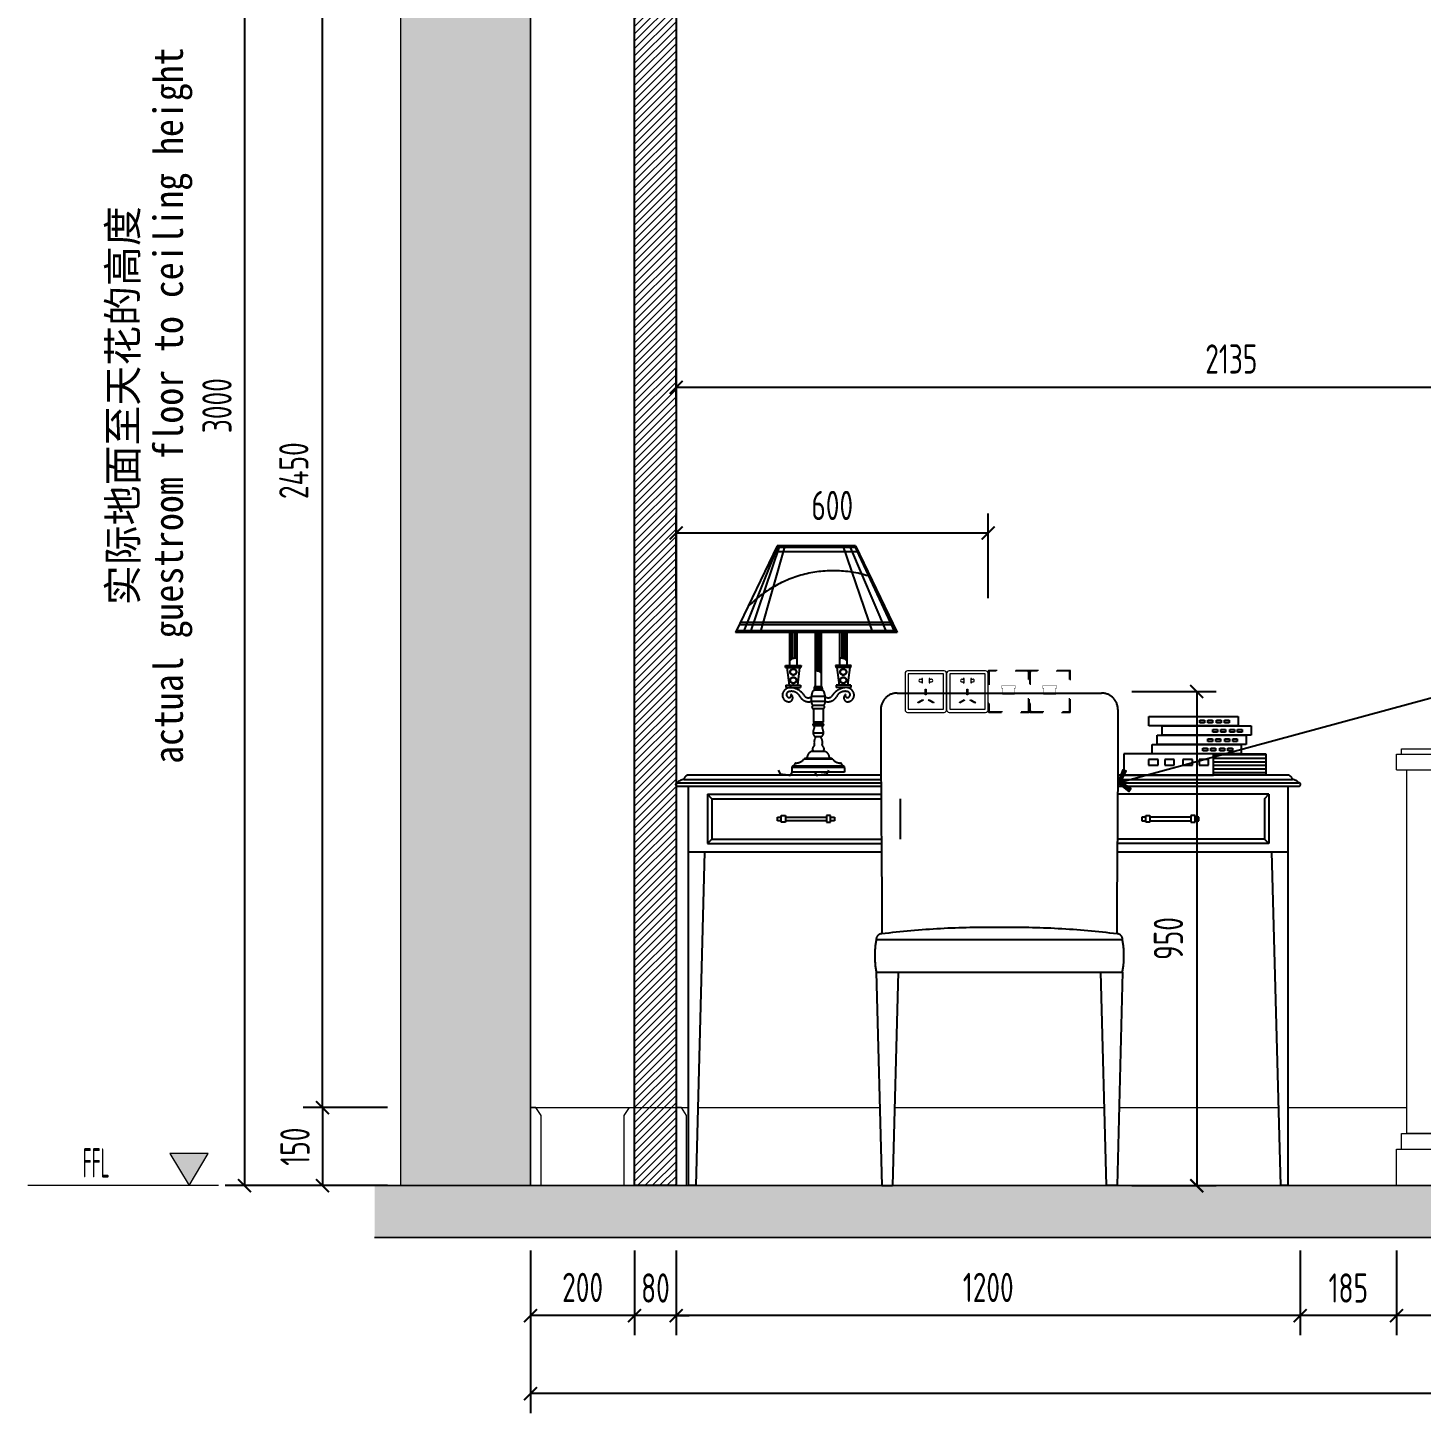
# Model space of a CAD drawing. Header units: millimetres. Extents: x 3162 to 221128, y -144913 to 11496.
# Drawn here: x 206968 to 209647, y -18140 to -15476 of the extents above; entities that cross this region are included whole.
import ezdxf
from ezdxf.enums import TextEntityAlignment as Align
from ezdxf.xclip import XClip

# ---------------------------------------------------------------- set-up
doc = ezdxf.new("R2010")
doc.units = ezdxf.units.MM
doc.header["$LTSCALE"] = 10
doc.header["$XCLIPFRAME"] = 2
doc.linetypes.add('ACAD_ISO03W100', pattern=[30, 12, -18])
doc.linetypes.add('HIDDEN2', pattern=[0.1875, 0.125, -0.0625])
doc.layers.get('Defpoints').update_dxf_attribs({"color": 250})
for name, color, linetype, lineweight in [('Contour【轮廓线】', 94, 'Continuous', 0), ('Elevation【立面图库】', 150, 'Continuous', 0), ('FC-Hatch【平面填充】', 250, 'Continuous', 0), ('FC-Refe【标注引线】', 2, 'Continuous', 0), ('FF-Fixed【固定家具】', 30, 'Continuous', 0), ('FF-Socket【电气】', 124, 'Continuous', 0), ('FF-Text【平面文字】', 2, 'Continuous', 0), ('FF-【活动成品家具】', 51, 'Continuous', 0), ('Finish【完成面】', 2, 'Continuous', 0), ('RC-dimensions', 44, 'Continuous', 0), ('RC-Modelling【天花造型】', 30, 'Continuous', 0), ('Wall【立面墙】', 252, 'Continuous', 0)]:
    doc.layers.add(name, color=color, linetype=linetype, lineweight=lineweight)
doc.layers.add('FIXTURE', color=2, linetype='Continuous')
doc.layers.add('WALL_NEW【新建墙体】', color=4, linetype='Continuous')
doc.styles.add('宋体', font='', dxfattribs={"width": 0.8})
doc.styles.add('尺寸标注', font='ARCHS.SHX', dxfattribs={"width": 0.8})
doc.styles.add('标高', font='ARCHS.SHX', dxfattribs={"width": 0.5})
doc.styles.get('宋体').set_extended_font_data('SimSun')
doc.dimstyles.new('海龙1：25', dxfattribs={"dimscale": 25, "dimtxt": 2.25, "dimasz": 1, "dimexe": 1.5, "dimexo": 1, "dimgap": 1, "dimtad": 1, "dimdec": 0, "dimrnd": 5, "dimdsep": 46, "dimtxsty": '尺寸标注', "dimblk": 'ARCHTICK', "dimblk1": 'ARCHTICK', "dimblk2": 'ARCHTICK', "dimcen": 1, "dimclrd": 44, "dimclre": 44, "dimclrt": 2, "dimadec": 0, "dimazin": 0, "dimtfac": 1, "dimtdec": 0, "dimtix": 1, "dimtmove": 2, "dimatfit": 3, "dimldrblk": 'hl_arrow2', "dimfxl": 5, "dimfxlon": 1, "dimarcsym": 0})

# ---------------------------------------------------------------- blocks, each defined once
blk = doc.blocks.new('海龙工具_踢脚线')
blk.add_lwpolyline([(20, 0), (20, 90), (10, 100), (0, 100)])
blk = doc.blocks.new('_ArchTick')
at = {"color": 2, "linetype": 'ByBlock', "const_width": 0.15}
blk.add_lwpolyline([(-0.5, -0.5), (0.5, 0.5)], dxfattribs=at)
blk = doc.blocks.new('*D229')
at = {"layer": 'Defpoints', "color": 0, "transparency": 16777216}
for p in [(207684.6, -17552.3), (207534.6, -17702.3), (207684.6, -17702.3)]:
    blk.add_point(p, dxfattribs=at)
at = {"layer": 'RC-dimensions', "color": 44, "lineweight": -2, "transparency": 16777216}
for p, q in [((207659.6, -17552.3), (207497.1, -17552.3)), ((207534.6, -17552.3), (207534.6, -17702.3)), ((207659.6, -17702.3), (207497.1, -17702.3))]:
    blk.add_line(p, q, dxfattribs=at)
at = {"layer": 'RC-dimensions', "color": 44, "lineweight": -2, "transparency": 16777216, "xscale": 25, "yscale": 25, "zscale": 25}
for p, rotation in [((207534.6, -17552.3), 90), ((207534.6, -17702.3), 270)]:
    blk.add_blockref('_ArchTick', p, dxfattribs=dict(at, rotation=rotation))
at = {"layer": 'RC-dimensions', "color": 2, "transparency": 16777216, "insert": (207481.5, -17627.3), "char_height": 56.25, "attachment_point": 5, "rotation": 90, "style": '尺寸标注'}
blk.add_mtext('150', dxfattribs=at)
blk = doc.blocks.new('hl_arrow2')
at = {"color": 2}
blk.add_line((-0.22, 0), (-1, 0), dxfattribs=at)
blk.add_lwpolyline([(-0.22, 0), (-0.86, -0.69), (-0.65, -0.86), (0, 0), (-0.65, 0.86), (-0.86, 0.69)], close=True, dxfattribs=at)
for points in [[(-0.86, 0.69), (-0.65, 0.86), (-0.22, 0), (0, 0)], [(-0.86, -0.69), (-0.65, -0.86), (-0.22, 0), (0, 0)]]:
    blk.add_solid(points, dxfattribs=at)
blk = doc.blocks.new('*D230')
at = {"layer": 'Defpoints', "color": 0, "transparency": 16777216}
for p in [(207684.6, -14702.3), (207384.6, -17702.3), (207684.6, -17702.3)]:
    blk.add_point(p, dxfattribs=at)
at = {"layer": 'RC-dimensions', "color": 44, "lineweight": -2, "transparency": 16777216}
for p, q in [((207509.6, -14702.3), (207347.1, -14702.3)), ((207384.6, -14702.3), (207384.6, -17702.3)), ((207509.6, -17702.3), (207347.1, -17702.3))]:
    blk.add_line(p, q, dxfattribs=at)
at = {"layer": 'RC-dimensions', "color": 44, "lineweight": -2, "transparency": 16777216, "xscale": 25, "yscale": 25, "zscale": 25}
for p, rotation in [((207384.6, -14702.3), 90), ((207384.6, -17702.3), 270)]:
    blk.add_blockref('_ArchTick', p, dxfattribs=dict(at, rotation=rotation))
at = {"layer": 'RC-dimensions', "color": 2, "transparency": 16777216, "insert": (207331.5, -16202.3), "char_height": 56.25, "attachment_point": 5, "rotation": 90, "style": '尺寸标注'}
blk.add_mtext('3000', dxfattribs=at)
blk = doc.blocks.new('海龍_立面标识')
at = {"style": '宋体', "width": 0.9, "flags": 8}
blk.add_attdef('FLOOR_HEIGHT', text='', height=2.25, rotation=90, dxfattribs=at).set_placement((0, 0), align=Align.CENTER)
at = {"style": '宋体', "flags": 8}
blk.add_attdef('HEIGHT', text='', height=2.25, rotation=90, dxfattribs=at).set_placement((-3.5, 0), align=Align.CENTER)
blk = doc.blocks.new('hl_Elevation-A2')
blk.add_hatch(color=150).paths.add_polyline_path([(3.74, 2.47), (2.27, 0), (0.8, 2.47)])
at = {"color": 150}
blk.add_line((0, 0), (14.67, 0), dxfattribs=at)
blk.add_lwpolyline([(3.74, 2.47), (2.27, 0), (0.8, 2.47)], close=True, dxfattribs=at)
at = {"color": 2, "style": '标高', "width": 0.8, "flags": 8}
blk.add_attdef('HEIGHT', text='', height=2.25, dxfattribs=at).set_placement((9.42, 1.75), align=Align.MIDDLE_CENTER)
blk = doc.blocks.new('*D235')
at = {"layer": 'Defpoints', "color": 0, "transparency": 16777216}
for p in [(207934.6, -17802.3), (212484.6, -17802.3), (207934.6, -18102.3)]:
    blk.add_point(p, dxfattribs=at)
at = {"layer": 'RC-dimensions', "color": 44, "lineweight": -2, "transparency": 16777216}
for p, q in [((207934.6, -17977.3), (207934.6, -18139.8)), ((212484.6, -17977.3), (212484.6, -18139.8)), ((212484.6, -18102.3), (207934.6, -18102.3))]:
    blk.add_line(p, q, dxfattribs=at)
at = {"layer": 'RC-dimensions', "color": 44, "lineweight": -2, "transparency": 16777216, "xscale": 25, "yscale": 25, "zscale": 25, "rotation": 180}
blk.add_blockref('_ArchTick', (207934.6, -18102.3), dxfattribs=at)
at = {"layer": 'RC-dimensions', "color": 44, "lineweight": -2, "transparency": 16777216, "xscale": 25, "yscale": 25, "zscale": 25}
blk.add_blockref('_ArchTick', (212484.6, -18102.3), dxfattribs=at)
at = {"layer": 'RC-dimensions', "color": 2, "transparency": 16777216, "insert": (210209.6, -18046.8), "char_height": 56.25, "attachment_point": 5, "style": '尺寸标注'}
blk.add_mtext('4550', dxfattribs=at)
blk = doc.blocks.new('海龙_05091009')
at = {"layer": 'FC-Hatch【平面填充】'}
h = blk.add_hatch(dxfattribs=at)
h.set_pattern_fill('AR-SAND', color=256, scale=2.5)
h.set_pattern_definition([(37.5, (-3375, -1675), (-4, 122.3533), [0, -96.52, 0, -107.95, 0, -103.1875]), (7.5, (-3375, -1675), (112.381, 179.2063), [0, -52.07, 0, -86.995, 0, -33.3375]), (327.5, (-3453.1, -1675), (197.748, 0.3593), [0, -31.75, 0, -114.3, 0, -149.225]), (317.5, (-3453.1, -1675), (190.889, 55.7323), [0, -15.875, 0, -74.93, 0, -85.725])])
h.paths.add_polyline_path([(1175, -260), (1175, 75), (1175, 1075), (1175, 1195), (1074, 1195), (1074, 1207), (755, 1207), (289.7, 1207), (278, 1207), (278, 1195), (175, 1195), (175, 1675), (-210, 1675), (-210, 1225), (-585, 1225), (-585, 1125), (-1335, 1125), (-1335, 1225), (-1710, 1225), (-1710, 1675), (-1895, 1675), (-1895, 1075), (-3095, 1075), (-3175, 1075), (-3175, 1675), (-3375, 1675), (-3375, 800), (-3375, -800), (-3375, -1675), (-3175, -1675), (-3175, -1075), (-3095, -1075), (-3095, -1675), (-2510, -1675), (-2510, -1255, -0.266667), (-1910, -1255), (-1910, -1675), (-1860, -1675), (-1860, 325), (-807.9, 325, -0.082962), (-741.3, 535.6), (-746.5, 538.8), (-740.3, 537.5, -0.067604), (-636.9, 685.4), (-641, 689.8), (-635.5, 686.9, -0.067604), (-496, 801.4), (-498.8, 806.8), (-494.2, 802.5, -0.067604), (-329, 875.1), (-330.2, 881.1), (-327, 875.7, -0.136638), (32.7, 877.3), (34.7, 883), (34.7, 876.7, -0.067604), (200.5, 805.6), (204, 810.5), (202.3, 804.5, -0.067604), (342.8, 691.2), (347.5, 695), (344.2, 689.7, -0.067604), (448.9, 542.7), (454.5, 545.1), (449.9, 540.8, -0.067604), (511.1, 371.1), (517.1, 371.9), (511.5, 369, -0.067604), (524.6, 189.1), (530.7, 188.2), (524.5, 186.9, -0.067604), (488.6, 10.1), (494.1, 7.7), (487.9, 8.1, -0.067604), (405.6, -152.5), (410.3, -156.3), (404.3, -154.2, -0.067604), (281.8, -286.6), (285.2, -291.6), (280.1, -288, -0.067604), (126.4, -382.4), (128.4, -388.1), (124.4, -383.2, -0.067604), (-49.1, -432.7), (-48.7, -438.7), (-51.2, -433, -0.00331), (-60, -434.1), (-60, -1675), (-10, -1675), (-10, -1255, -0.266667), (590, -1255), (590, -1675), (1175, -1675), (1175, -1460)])
h.paths.add_polyline_path([(-2268.8, 530.7, -0.042541), (-2719.6, 530, -0.392693), (-2742.8, 555.5, -0.054013), (-2733.3, 637.2, -0.104388), (-2775.6, 953.7, -0.080415), (-2773.9, 961.7), (-2766.1, 988.3), (-2766.2, 1052.5), (-2223.8, 1053.3), (-2223.7, 989.2), (-2215.8, 962.6, -0.080415), (-2214.1, 954.6, -0.104388), (-2255.4, 638, -0.054013), (-2245.6, 556.3, -0.392693)], flags=16)
blk = doc.blocks.new('立面11165974')
at = {"layer": 'FIXTURE', "linetype": 'HIDDEN2', "ltscale": 600}
h = blk.add_hatch(dxfattribs=at)
h.set_pattern_fill('ANSI31', color=8, scale=43.2, angle=315, style=0)
h.set_pattern_definition([(180, (73999.111, -28892.829), (-2e-15, 6.6), [])])
h.paths.add_polyline_path([(411.6, 750), (411.6, 788.7), (507.6, 788.7), (507.6, 750)])
at = {"layer": 'FIXTURE', "color": 8, "linetype": 'HIDDEN2', "ltscale": 600}
for p, q in [((-385.4, 1169), (-461.3, 1010.4)), ((-384.4, 1169), (-447.3, 1010.4)), ((-381.4, 1169), (-434.9, 1010.4)), ((-371.5, 1169), (-416.6, 1010.4)), ((-237, 1158.2), (-390.6, 1158.2)), ((-242.1, 1169), (-385.4, 1169)), ((-240.6, 1165.8), (-385.2, 1165.8)), ((-265.3, 1169), (-211, 1010.4)), ((-253, 1169), (-185.4, 1010.4)), ((-244.2, 1169), (-170.2, 1010.4)), ((-242.1, 1169), (-166.3, 1010.4)), ((-173.1, 1024.7), (-454.4, 1024.7)), ((-175.2, 1029.1), (-452.3, 1029.1)), ((-166.3, 1010.4), (-461.3, 1010.4)), ((-167.8, 1013.6), (-459.7, 1013.6)), ((-362.7, 1010.4), (-362.7, 950.5)), ((-361.9, 1010.4), (-361.9, 959.6)), ((-360.6, 1010.4), (-360.6, 960.8)), ((-357.1, 1010.4), (-357.1, 962.8)), ((-353.3, 1010.4), (-353.3, 963.5)), ((-349.3, 1010.4), (-349.3, 950.5)), ((-315.7, 1010.4), (-315.7, 912.8)), ((-313.4, 1010.4), (-313.4, 940.3)), ((-309.6, 1010.4), (-309.6, 939.7)), ((-307.4, 1010.4), (-307.4, 938.7)), ((-306.1, 1010.4), (-306.1, 937.3)), ((-305.6, 1010.4), (-305.6, 936.6)), ((-304.9, 1010.4), (-304.9, 912.8)), ((-271.3, 1010.4), (-271.3, 950.5)), ((-267.2, 1010.4), (-267.2, 963.5)), ((-263.5, 1010.4), (-263.5, 962.8)), ((-259.9, 1010.4), (-259.9, 960.8)), ((-258.6, 1010.4), (-258.6, 959.6)), ((-257.9, 1010.4), (-257.9, 950.5)), ((-369.9, 946.7), (-370.1, 950.5)), ((-370.1, 950.5), (-341.8, 950.5)), ((-369.9, 946.7), (-342.1, 946.7)), ((-367.7, 946.7), (-363.7, 914.2)), ((-344.3, 946.7), (-348.3, 914.2)), ((-341.8, 950.5), (-342.1, 946.7)), ((-250.4, 950.5), (-278.7, 950.5)), ((-278.7, 950.5), (-278.4, 946.7)), ((-250.7, 946.7), (-278.4, 946.7)), ((-276.3, 946.7), (-272.2, 914.2)), ((-252.9, 946.7), (-256.9, 914.2)), ((-250.7, 946.7), (-250.4, 950.5)), ((-369.6, 914.2), (-369.6, 910.4)), ((-369.6, 914.2), (-342.8, 914.2)), ((-369.6, 910.4), (-342.8, 910.4)), ((-342.8, 914.2), (-342.8, 910.4)), ((-297.7, 893.8), (-322.8, 893.8)), ((-317.6, 906.4), (-303, 906.4)), ((-303.2, 909.3), (-317.3, 909.3)), ((-303.6, 911.4), (-317, 911.4)), ((-303.6, 905), (-317, 905)), ((-251, 914.2), (-277.8, 914.2)), ((-277.8, 914.2), (-277.8, 910.4)), ((-251, 910.4), (-277.8, 910.4)), ((-251, 914.2), (-251, 910.4)), ((-166.1, 900), (207.2, 900)), ((-297.5, 884.7), (-323.1, 884.7)), ((-301.5, 877.5), (-319, 877.5)), ((-319, 871.4), (-319, 847)), ((-301.5, 871.4), (-319, 871.4)), ((-301.5, 871.4), (-301.5, 847)), ((-301.5, 847), (-319, 847)), ((-301.5, 843.7), (-319, 843.7)), ((-301.5, 840.3), (-319, 840.3)), ((293.9, 839.9), (293.9, 857)), ((293.9, 857), (456.7, 857)), ((456.7, 857), (456.7, 839.9)), ((-301.5, 826.9), (-319, 826.9)), ((-305, 820.1), (-315.6, 820.1)), ((456.7, 839.9), (293.9, 839.9)), ((308.7, 805.8), (308.7, 822.8)), ((308.7, 822.8), (471.4, 822.8)), ((317.8, 822.8), (317.8, 839.9)), ((317.8, 839.9), (480.5, 839.9)), ((480.5, 822.8), (317.8, 822.8)), ((471.4, 822.8), (471.4, 805.8)), ((480.5, 839.9), (480.5, 822.8)), ((-301.5, 793.3), (-319, 793.3)), ((-301.5, 793.3), (-319, 793.3)), ((299.6, 788.7), (299.6, 805.8)), ((299.6, 805.8), (462.3, 805.8)), ((471.4, 805.8), (308.7, 805.8)), ((462.3, 805.8), (462.3, 788.7)), ((-358.3, 764.4), (-262.8, 764.4)), ((-263.9, 766.3), (-356.6, 766.3)), ((-283.9, 778.9), (-336.7, 778.9)), ((-288.8, 780.7), (-331.9, 780.7)), ((247.8, 788.7), (247.8, 750)), ((411.6, 788.7), (247.8, 788.7)), ((462.3, 788.7), (299.6, 788.7)), ((411.6, 788.7), (507.6, 788.7)), ((411.6, 750), (411.6, 788.7)), ((411.6, 750), (411.6, 788.7)), ((507.6, 788.7), (507.6, 750)), ((-555.9, 742), (-195.7, 742)), ((-195.7, 750), (-547.9, 750)), ((-383.5, 758.9), (-379.9, 752.1)), ((-358.4, 755.5), (-361.3, 750)), ((-262.2, 755.5), (-358.4, 755.5)), ((-316.7, 755.5), (-313.9, 750)), ((-291.6, 758.9), (-295.2, 752)), ((547.9, 750), (236.8, 750)), ((236.8, 742), (555.9, 742)), ((247.8, 750), (411.6, 750)), ((507.6, 750), (411.6, 750)), ((-567.9, 736), (-195.7, 736)), ((-567.9, 730), (-195.6, 730)), ((-512.9, 715), (-195.5, 715)), ((-504.9, 707), (-512.9, 715)), ((-512.9, 715), (-512.9, 625)), ((236.7, 730), (567.9, 730)), ((512.9, 715), (236.7, 715)), ((236.8, 736), (567.9, 736)), ((504.9, 707), (512.9, 715)), ((512.9, 715), (512.9, 625)), ((-504.9, 707), (-195.5, 707)), ((-504.9, 707), (-504.9, 633)), ((-160.9, 707), (-160.9, 633)), ((504.9, 707), (504.9, 633)), ((-504.9, 633), (-512.9, 625)), ((-512.9, 625), (-194.9, 625)), ((-504.9, 633), (-195, 633)), ((504.9, 633), (236.1, 633)), ((512.9, 625), (236.1, 625)), ((504.9, 633), (512.9, 625)), ((-547.9, 610), (-194.8, 610)), ((-517.9, 610), (-534.2, 0)), ((235.9, 610), (547.9, 610)), ((517.9, 610), (534.2, 0)), ((-204.4, 450), (245.6, 450)), ((-204.4, 390), (245.6, 390)), ((-204.4, 390), (-194.4, 0)), ((-164.4, 390), (-174.4, 0)), ((205.6, 390), (215.6, 0)), ((245.6, 390), (235.6, 0)), ((-534.2, 0), (-547.9, 0)), ((-194.4, 0), (-174.4, 0)), ((235.6, 0), (215.6, 0)), ((547.9, 0), (534.2, 0))]:
    blk.add_line(p, q, dxfattribs=at)
for points in [[(-323.1, 884.7, -0.340587), (-343.5, 893.3, 0.384394), (-365.2, 902.1, 0.620613), (-365.5, 892.2, 0.76288), (-360.1, 897.6, -0.648297), (-362.6, 884.1, -0.619916), (-374, 902.4, -0.312683), (-358.5, 909.8, -0.218759), (-334.6, 893.9, 0.419793), (-322.8, 893.8, 3.372215)], [(-317, 905, 0.278975), (-321.3, 901.6, 0.097725), (-322.8, 882.1, 0.262233), (-319, 877.5)], [(-315.7, 913, -0.414419), (-317, 911.4, 0.414675), (-317.3, 909.3, 0.367029), (-317.6, 906.4, 0.894042), (-317, 905, 0.071876)], [(-304.9, 913, 0.414419), (-303.6, 911.4, -0.414675), (-303.2, 909.3, -0.367029), (-303, 906.4, -0.894042), (-303.6, 905, -0.071876)], [(-303.6, 905, -0.278975), (-299.3, 901.6, -0.097725), (-297.7, 882.1, -0.262233), (-301.5, 877.5)], [(-297.5, 884.7, 0.340587), (-277, 893.3, -0.384394), (-255.4, 902.1, -0.620613), (-255, 892.2, -0.76288), (-260.4, 897.6, 0.648297), (-257.9, 884.1, 0.619916), (-246.6, 902.4, 0.312683), (-262, 909.8, 0.218759), (-285.9, 893.9, -0.419793), (-297.7, 893.8, -3.372215)], [(-319, 877.5, 0.910362), (-319, 871.4)], [(-301.5, 877.5, -0.910362), (-301.5, 871.4)], [(-319, 847, -0.705081), (-319, 843.7, 0.732868), (-319, 840.3, -0.498421), (-317.5, 836.2, 0.158011), (-319.6, 826.1)], [(-301.5, 847, 0.705081), (-301.5, 843.7, -0.732868), (-301.5, 840.3, 0.498421), (-303, 836.2, -0.158011), (-300.9, 826.1)], [(-315.6, 820.1, -0.447563), (-316.2, 816.7, 0.234906), (-317.3, 805.9, -0.341212), (-318.3, 802.6, 0.474969), (-319, 793.3, 0.401145)], [(-319.6, 826.1, 0.27681), (-315.6, 820.1)], [(-305, 820.1, 0.447563), (-304.4, 816.7, -0.234906), (-303.2, 805.9, 0.341212), (-302.2, 802.6, -0.474969), (-301.5, 793.3, -0.401145)], [(-300.9, 826.1, -0.27681), (-305, 820.1)], [(-319, 793.3, 0.254708), (-327.6, 789.9, 0.149285), (-330.5, 783.1, -0.367808), (-333, 780.7, 0.20011), (-336.7, 778.9, -0.198536), (-350.7, 772.1, 0.352001), (-353.5, 769.6, -0.314681), (-356.6, 766.3, 0.451111), (-358.4, 763.3), (-358.4, 755.5)], [(-301.5, 793.3, -0.254708), (-293, 789.9, -0.149285), (-290, 783.1, 0.367808), (-287.5, 780.7, -0.20011), (-283.9, 778.9, 0.198536), (-269.9, 772.1, -0.352001), (-267.1, 769.6, 0.314681), (-263.9, 766.3, -0.451111), (-262.2, 763.3), (-262.2, 755.5)]]:
    blk.add_lwpolyline(points, format="xyb", dxfattribs=at)
for points in [[(395.3, 850.6), (395.3, 845.5), (386.8, 845.5), (386.8, 850.6)], [(409.8, 850.6), (409.8, 845.5), (401.3, 845.5), (401.3, 850.6)], [(426, 850.6), (426, 845.5), (417.5, 845.5), (417.5, 850.6)], [(440.6, 850.6), (440.6, 845.5), (432, 845.5), (432, 850.6)], [(410.1, 816.5), (410.1, 811.3), (401.6, 811.3), (401.6, 816.5)], [(419.2, 833.5), (419.2, 828.4), (410.7, 828.4), (410.7, 833.5)], [(424.6, 816.5), (424.6, 811.3), (416.1, 811.3), (416.1, 816.5)], [(433.7, 833.5), (433.7, 828.4), (425.2, 828.4), (425.2, 833.5)], [(440.8, 816.5), (440.8, 811.3), (432.3, 811.3), (432.3, 816.5)], [(449.9, 833.5), (449.9, 828.4), (441.4, 828.4), (441.4, 833.5)], [(455.3, 816.5), (455.3, 811.3), (446.8, 811.3), (446.8, 816.5)], [(464.4, 833.5), (464.4, 828.4), (455.9, 828.4), (455.9, 833.5)], [(401, 799.4), (401, 794.3), (392.4, 794.3), (392.4, 799.4)], [(415.5, 799.4), (415.5, 794.3), (407, 794.3), (407, 799.4)], [(431.7, 799.4), (431.7, 794.3), (423.2, 794.3), (423.2, 799.4)], [(446.2, 799.4), (446.2, 794.3), (437.7, 794.3), (437.7, 799.4)], [(293.1, 778.6), (293.1, 768.1), (310.6, 768.1), (310.6, 778.6)], [(322.7, 778.6), (322.7, 768.1), (340.2, 768.1), (340.2, 778.6)], [(355.9, 778.6), (355.9, 768.1), (373.3, 768.1), (373.3, 778.6)], [(385.5, 778.6), (385.5, 768.1), (402.9, 768.1), (402.9, 778.6)], [(-378, 676.2), (-370.4, 676.2), (-370.4, 663.8), (-378, 663.8)], [(-287.9, 676.2), (-295.5, 676.2), (-295.5, 663.8), (-287.9, 663.8)], [(287.9, 676.2), (295.5, 676.2), (295.5, 663.8), (287.9, 663.8)], [(378, 676.2), (370.4, 676.2), (370.4, 663.8), (378, 663.8)]]:
    blk.add_lwpolyline(points, close=True, dxfattribs=at)
for points in [[(-547.9, 730), (-547.9, 0)], [(547.9, 0), (547.9, 730)], [(-378, 666.7), (-385, 666.7), (-385, 673.3), (-378, 673.3)], [(-370.4, 673.3), (-295.5, 673.3)], [(-295.5, 666.7), (-370.4, 666.7)], [(-287.9, 673.3), (-280.9, 673.3), (-280.9, 666.7), (-287.9, 666.7)], [(287.9, 673.3), (280.9, 673.3), (280.9, 666.7), (287.9, 666.7)], [(370.4, 673.3), (295.5, 673.3)], [(295.5, 666.7), (370.4, 666.7)], [(378, 666.7), (385, 666.7), (385, 673.3), (378, 673.3)]]:
    blk.add_lwpolyline(points, dxfattribs=at)
for centre, radius in [((-355.9, 938.5), 5.88), ((-355.9, 938.5), 5.16), ((-264.6, 938.5), 5.88), ((-264.6, 938.5), 5.16), ((-355.9, 923.3), 5.88), ((-355.9, 923.3), 5.16), ((-264.6, 923.3), 5.88), ((-264.6, 923.3), 5.16)]:
    blk.add_circle(centre, radius, dxfattribs=at)
for centre, radius, start, end in [((-282.6, 905.3), 218.1, 72.0195, 135.7427), ((-353.1, 951.5), 12, 71.3744, 143.3848), ((-267.5, 951.5), 12, 36.6152, 108.6256), ((-313.5, 928.3), 12, 44.1677, 100.389), ((-166.1, 870), 30, 90, 180.0812), ((207.2, 870), 30, 359.9188, 90), ((-554, 723.2), 18.9, 95.8103, 137.3198), ((-546.3, 740.4), 9.77, 99.6111, 170.3889), ((-337.5, 1051.2), 302.1, 261.9373, 265.496), ((-337.5, 1051.2), 302.1, 274.4954, 278.053), ((546.3, 740.4), 9.77, 9.6111, 80.3889), ((554, 723.2), 18.9, 42.6802, 84.1897), ((-567.9, 733), 3, 90, 270), ((567.9, 733), 3, 270, 90), ((-194.4, 450), 10, 90, 180), ((-4.4, -1066.9), 1538.6, 89.0714, 97.0957), ((45.5, -1066.9), 1538.6, 82.9043, 90.9286), ((235.6, 450), 10, 0, 90), ((-39.5, 420), 167.6, 169.6902, 190.3098), ((80.6, 420), 167.6, 349.6902, 10.3098)]:
    blk.add_arc(centre, radius, start, end, dxfattribs=at)
for points in [[(-196.1, 870), (-195.7, 610.7), (-193.2, 512.6), (-194.4, 461.4), (-194.4, 460)], [(237.2, 870), (236.8, 610.7), (234.3, 512.6), (235.5, 461.4), (235.6, 460)]]:
    blk.add_open_spline(points, degree=3, knots=[190.757336, 190.757336, 190.757336, 190.757336, 485.422582, 489.783267, 489.783267, 489.783267, 489.783267], dxfattribs=at)
blk = doc.blocks.new('*D398')
at = {"layer": 'Defpoints', "color": 0, "transparency": 16777216}
for p in [(207934.6, -17802.3), (208134.6, -17802.3), (207934.6, -17952.3)]:
    blk.add_point(p, dxfattribs=at)
at = {"layer": 'RC-dimensions', "color": 44, "lineweight": -2, "transparency": 16777216}
for p, q in [((207934.6, -17827.3), (207934.6, -17989.8)), ((208134.6, -17827.3), (208134.6, -17989.8)), ((208134.6, -17952.3), (207934.6, -17952.3))]:
    blk.add_line(p, q, dxfattribs=at)
at = {"layer": 'RC-dimensions', "color": 44, "lineweight": -2, "transparency": 16777216, "xscale": 25, "yscale": 25, "zscale": 25, "rotation": 180}
blk.add_blockref('_ArchTick', (207934.6, -17952.3), dxfattribs=at)
at = {"layer": 'RC-dimensions', "color": 44, "lineweight": -2, "transparency": 16777216, "xscale": 25, "yscale": 25, "zscale": 25}
blk.add_blockref('_ArchTick', (208134.6, -17952.3), dxfattribs=at)
at = {"layer": 'RC-dimensions', "color": 2, "transparency": 16777216, "insert": (208034.6, -17898), "char_height": 56.25, "attachment_point": 5, "style": '尺寸标注'}
blk.add_mtext('200', dxfattribs=at)
blk = doc.blocks.new('*D399')
at = {"layer": 'Defpoints', "color": 0, "transparency": 16777216}
for p in [(208134.6, -17802.3), (208214.6, -17802.3), (208134.6, -17952.3)]:
    blk.add_point(p, dxfattribs=at)
at = {"layer": 'RC-dimensions', "color": 44, "lineweight": -2, "transparency": 16777216}
for p, q in [((208134.6, -17827.3), (208134.6, -17989.8)), ((208214.6, -17827.3), (208214.6, -17989.8)), ((208134.6, -17952.3), (208109.6, -17952.3)), ((208214.6, -17952.3), (208134.6, -17952.3)), ((208214.6, -17952.3), (208239.6, -17952.3))]:
    blk.add_line(p, q, dxfattribs=at)
at = {"layer": 'RC-dimensions', "color": 44, "lineweight": -2, "transparency": 16777216, "xscale": 25, "yscale": 25, "zscale": 25}
blk.add_blockref('_ArchTick', (208134.6, -17952.3), dxfattribs=at)
at = {"layer": 'RC-dimensions', "color": 44, "lineweight": -2, "transparency": 16777216, "xscale": 25, "yscale": 25, "zscale": 25, "rotation": 180}
blk.add_blockref('_ArchTick', (208214.6, -17952.3), dxfattribs=at)
at = {"layer": 'RC-dimensions', "color": 2, "transparency": 16777216, "insert": (208174.6, -17899.1), "char_height": 56.25, "attachment_point": 5, "style": '尺寸标注'}
blk.add_mtext('80', dxfattribs=at)
blk = doc.blocks.new('*D400')
at = {"layer": 'Defpoints', "color": 0, "transparency": 16777216}
for p in [(208214.6, -17802.3), (209414.6, -17802.3), (208214.6, -17952.3)]:
    blk.add_point(p, dxfattribs=at)
at = {"layer": 'RC-dimensions', "color": 44, "lineweight": -2, "transparency": 16777216}
for p, q in [((208214.6, -17827.3), (208214.6, -17989.8)), ((209414.6, -17827.3), (209414.6, -17989.8)), ((209414.6, -17952.3), (208214.6, -17952.3))]:
    blk.add_line(p, q, dxfattribs=at)
at = {"layer": 'RC-dimensions', "color": 44, "lineweight": -2, "transparency": 16777216, "xscale": 25, "yscale": 25, "zscale": 25, "rotation": 180}
blk.add_blockref('_ArchTick', (208214.6, -17952.3), dxfattribs=at)
at = {"layer": 'RC-dimensions', "color": 44, "lineweight": -2, "transparency": 16777216, "xscale": 25, "yscale": 25, "zscale": 25}
blk.add_blockref('_ArchTick', (209414.6, -17952.3), dxfattribs=at)
at = {"layer": 'RC-dimensions', "color": 2, "transparency": 16777216, "insert": (208814.6, -17898), "char_height": 56.25, "attachment_point": 5, "style": '尺寸标注'}
blk.add_mtext('1200', dxfattribs=at)
blk = doc.blocks.new('*D401')
at = {"layer": 'Defpoints', "color": 0, "transparency": 16777216}
for p in [(209414.6, -17802.3), (209599.6, -17802.3), (209414.6, -17952.3)]:
    blk.add_point(p, dxfattribs=at)
at = {"layer": 'RC-dimensions', "color": 44, "lineweight": -2, "transparency": 16777216}
for p, q in [((209414.6, -17827.3), (209414.6, -17989.8)), ((209599.6, -17827.3), (209599.6, -17989.8)), ((209599.6, -17952.3), (209414.6, -17952.3))]:
    blk.add_line(p, q, dxfattribs=at)
at = {"layer": 'RC-dimensions', "color": 44, "lineweight": -2, "transparency": 16777216, "xscale": 25, "yscale": 25, "zscale": 25, "rotation": 180}
blk.add_blockref('_ArchTick', (209414.6, -17952.3), dxfattribs=at)
at = {"layer": 'RC-dimensions', "color": 44, "lineweight": -2, "transparency": 16777216, "xscale": 25, "yscale": 25, "zscale": 25}
blk.add_blockref('_ArchTick', (209599.6, -17952.3), dxfattribs=at)
at = {"layer": 'RC-dimensions', "color": 2, "transparency": 16777216, "insert": (209507.1, -17899.1), "char_height": 56.25, "attachment_point": 5, "style": '尺寸标注'}
blk.add_mtext('185', dxfattribs=at)
blk = doc.blocks.new('*D402')
at = {"layer": 'Defpoints', "color": 0, "transparency": 16777216}
for p in [(209599.6, -17802.3), (211099.6, -17802.3), (209599.6, -17952.3)]:
    blk.add_point(p, dxfattribs=at)
at = {"layer": 'RC-dimensions', "color": 44, "lineweight": -2, "transparency": 16777216}
for p, q in [((209599.6, -17827.3), (209599.6, -17989.8)), ((211099.6, -17827.3), (211099.6, -17989.8)), ((211099.6, -17952.3), (209599.6, -17952.3))]:
    blk.add_line(p, q, dxfattribs=at)
at = {"layer": 'RC-dimensions', "color": 44, "lineweight": -2, "transparency": 16777216, "xscale": 25, "yscale": 25, "zscale": 25, "rotation": 180}
blk.add_blockref('_ArchTick', (209599.6, -17952.3), dxfattribs=at)
at = {"layer": 'RC-dimensions', "color": 44, "lineweight": -2, "transparency": 16777216, "xscale": 25, "yscale": 25, "zscale": 25}
blk.add_blockref('_ArchTick', (211099.6, -17952.3), dxfattribs=at)
at = {"layer": 'RC-dimensions', "color": 2, "transparency": 16777216, "insert": (210349.6, -17899.1), "char_height": 56.25, "attachment_point": 5, "style": '尺寸标注'}
blk.add_mtext('1500', dxfattribs=at)
blk = doc.blocks.new('海龙_05146770')
at = {"layer": 'FF-【活动成品家具】'}
for p, q in [((-740, 420), (740, 420)), ((-750, 380), (750, 380)), ((-740, -320), (740, -320)), ((-750, -350), (750, -350)), ((-750, -420), (750, -420))]:
    blk.add_line(p, q, dxfattribs=at)
at = {"layer": 'FF-【活动成品家具】', "color": 8}
for p, q in [((-740, 410), (740, 410)), ((-80, 300), (-100, 270)), ((-80, 300), (-100, -220)), ((80, 300), (100, 270)), ((80, 300), (100, -220)), ((-650, 250), (-630, 243.3)), ((-455, 250), (-475, 243.3)), ((455, 250), (475, 243.3)), ((650, 250), (630, 243.3)), ((-295, -240), (-275, 231)), ((295, -240), (275, 231)), ((-650, -240), (-630, -220)), ((-455, -240), (-475, -220)), ((-80, -240), (-275, -220)), ((80, -240), (275, -220)), ((455, -240), (475, -220)), ((650, -240), (630, -220))]:
    blk.add_line(p, q, dxfattribs=at)
at = {"layer": 'FF-【活动成品家具】'}
for points in [[(-750, 380), (-750, 410), (-740, 410), (-740, 420)], [(750, 380), (750, 410), (740, 410), (740, 420)], [(-750, -420), (-750, -350), (-740, -350), (-740, -320), (-730, -320), (-730, 380)], [(-395, -420), (-395, -350), (-385, -350), (-385, -320), (-375, -320), (-375, 380)], [(395, -420), (395, -350), (385, -350), (385, -320), (375, -320), (375, 380)], [(750, -420), (750, -350), (740, -350), (740, -320), (730, -320), (730, 380)]]:
    blk.add_lwpolyline(points, dxfattribs=at)
for points in [[(-730, 380), (-375, 380), (-375, -320), (-730, -320)], [(-730, 380), (-375, 380), (-375, -320), (-730, -320)], [(-375, 380), (0, 380), (0, -320), (-375, -320)]]:
    blk.add_lwpolyline(points, close=True, dxfattribs=at)
for points in [[(-455, 250), (-455, -240), (-650, -240), (-650, 250, -0.51712)], [(650, 250), (650, -240), (455, -240), (455, 250, -0.51712)]]:
    blk.add_lwpolyline(points, format="xyb", close=True, dxfattribs=at)
at = {"layer": 'FF-【活动成品家具】', "color": 8}
for points in [[(-457.7, 249.1), (-457.7, -237.3), (-647.3, -237.3), (-647.3, 249.1, -0.512547)], [(-459.5, 248.6), (-459.5, -235.5), (-645.5, -235.5), (-645.5, 248.6, -0.509313)], [(-82.7, 295.9), (-82.7, -237.3), (-292.3, -237.3), (-292.3, 247.4, 0.092778)], [(82.7, 295.9), (82.7, -237.3), (292.3, -237.3), (292.3, 247.4, -0.092778)], [(647.3, 249.1), (647.3, -237.3), (457.7, -237.3), (457.7, 249.1, -0.512547)], [(645.5, 248.6), (645.5, -235.5), (459.5, -235.5), (459.5, 248.6, -0.509313)], [(-468.2, 245.7), (-468.2, -226.8), (-636.8, -226.8), (-636.8, 245.7, -0.493022)], [(-469.8, 245.1), (-469.8, -225.2), (-635.2, -225.2), (-635.2, 245.1, -0.489692)], [(-474.7, 243.4), (-474.7, -220.3), (-630.3, -220.3), (-630.3, 243.4, -0.479414)], [(-475, 243.3), (-475, -220), (-630, -220), (-630, 243.3, -0.478825)], [(-84.5, 293.1), (-84.5, -235.5), (-290.5, -235.5), (-290.5, 245.7, 0.090816)], [(-93.2, 280.1), (-93.2, -226.8), (-281.8, -226.8), (-281.8, 237.5, 0.081761)], [(-94.8, 277.6), (-94.8, -225.2), (-280.2, -225.2), (-280.2, 235.9, 0.080064)], [(-99.7, 270.4), (-99.7, -220.3), (-275.3, -220.3), (-275.3, 231.3, 0.07512)], [(-100, 270), (-100, -220), (-275, -220), (-275, 231, 0.074849)], [(84.5, 293.1), (84.5, -235.5), (290.5, -235.5), (290.5, 245.7, -0.090816)], [(93.2, 280.1), (93.2, -226.8), (281.8, -226.8), (281.8, 237.5, -0.081761)], [(94.8, 277.6), (94.8, -225.2), (280.2, -225.2), (280.2, 235.9, -0.080064)], [(99.7, 270.4), (99.7, -220.3), (275.3, -220.3), (275.3, 231.3, -0.07512)], [(100, 270), (100, -220), (275, -220), (275, 231, -0.074849)], [(636.8, 245.7), (636.8, -226.8), (468.2, -226.8), (468.2, 245.7, -0.493022)], [(635.2, 245.1), (635.2, -225.2), (469.8, -225.2), (469.8, 245.1, -0.489692)], [(630.3, 243.4), (630.3, -220.3), (474.7, -220.3), (474.7, 243.4, -0.479414)], [(630, 243.3), (630, -220), (475, -220), (475, 243.3, -0.478825)]]:
    blk.add_lwpolyline(points, format="xyb", close=True, dxfattribs=at)
at = {"layer": 'FF-【活动成品家具】'}
for points in [[(-80, 300), (-80, 300), (-80, -240), (-295, -240), (-295, 250, 0.0961), (-79.1, 300.4)], [(80, 300), (80, 300), (80, -240), (295, -240), (295, 250, -0.0961), (79.1, 300.4)]]:
    blk.add_lwpolyline(points, format="xyb", dxfattribs=at)
blk = doc.blocks.new('*D407')
at = {"layer": 'Defpoints', "color": 0, "transparency": 16777216}
for p in [(209065.5, -16751.8), (209065.5, -17702.3), (209215.5, -17702.3)]:
    blk.add_point(p, dxfattribs=at)
at = {"layer": 'RC-dimensions', "color": 44, "lineweight": -2, "transparency": 16777216}
for p, q in [((209090.5, -16751.8), (209253, -16751.8)), ((209215.5, -16751.8), (209215.5, -17702.3)), ((209090.5, -17702.3), (209253, -17702.3))]:
    blk.add_line(p, q, dxfattribs=at)
at = {"layer": 'RC-dimensions', "color": 44, "lineweight": -2, "transparency": 16777216, "xscale": 25, "yscale": 25, "zscale": 25}
for p, rotation in [((209215.5, -16751.8), 90), ((209215.5, -17702.3), 270)]:
    blk.add_blockref('_ArchTick', p, dxfattribs=dict(at, rotation=rotation))
at = {"layer": 'RC-dimensions', "color": 2, "transparency": 16777216, "insert": (209161.2, -17227), "char_height": 56.25, "attachment_point": 5, "rotation": 90, "style": '尺寸标注'}
blk.add_mtext('950', dxfattribs=at)
blk = doc.blocks.new('海龙工具_插座_300高')
at = {"linetype": 'ACAD_ISO03W100', "ltscale": 0.2}
blk.add_lwpolyline([(-39.6, 38.3), (-39.6, -39, 0.414214), (-37.8, -40.8), (37.8, -40.8, 0.414214), (39.6, -39), (39.6, 38.3, 0.414214), (37.8, 40.1), (-37.8, 40.1, 0.414214)], format="xyb", close=True, dxfattribs=at)
at = {"color": 8, "linetype": 'ACAD_ISO03W100', "ltscale": 0.2}
blk.add_lwpolyline([(-37.8, 36.5), (-37.8, -37.2, 0.414214), (-36, -39), (36, -39, 0.414214), (37.8, -37.2), (37.8, 36.5, 0.414214), (36, 38.3), (-36, 38.3, 0.414214)], format="xyb", close=True, dxfattribs=at)
at = {"linetype": 'ACAD_ISO03W100', "ltscale": 0.2, "const_width": 0.675}
blk.add_lwpolyline([(-14.2, 10.2), (13, 10.2), (13, 5.7), (10.5, 5.7), (10.5, -7.1), (-11.7, -7.1), (-11.7, 5.7), (-14.2, 5.7)], close=True, dxfattribs=at)
blk = doc.blocks.new('海龙_05148590')
at = {"layer": 'FF-Socket【电气】'}
for points in [[(40, -35), (40, 35, 0.414214), (35, 40), (-35, 40, 0.414214), (-40, 35), (-40, -35, 0.414214), (-35, -40), (35, -40, 0.414214)], [(-7.9, 16.7), (-6.3, 16.7), (-6.3, 25.5), (-7.9, 25.5), (-7.9, 23.5), (-9.5, 23.5, 1.571411), (-9.5, 18.7), (-7.9, 18.7)], [(7.9, 23.5), (7.9, 25.5), (6.3, 25.5), (6.3, 16.7), (7.9, 16.7), (7.9, 18.7), (9.5, 18.7, 1.571411), (9.5, 23.5)]]:
    blk.add_lwpolyline(points, format="xyb", close=True, dxfattribs=at)
for points in [[(34, -34), (34, 34), (-34, 34), (-34, -34)], [(-1, -6.1), (-1, 4.7), (1, 4.7), (1, -6.1)], [(-5.3, -16.8), (-14.5, -22.2), (-15.5, -20.5), (-6.2, -15.2)], [(6.2, -15.2), (15.5, -20.5), (14.5, -22.2), (5.3, -16.8)]]:
    blk.add_lwpolyline(points, close=True, dxfattribs=at)
blk = doc.blocks.new('海龙_05144233')
at = {"layer": 'FF-Socket【电气】'}
for points in [[(40, -35), (40, 35, 0.414214), (35, 40), (-35, 40, 0.414214), (-40, 35), (-40, -35, 0.414214), (-35, -40), (35, -40, 0.414214)], [(-7.9, 16.7), (-6.3, 16.7), (-6.3, 25.5), (-7.9, 25.5), (-7.9, 23.5), (-9.5, 23.5, 1.571411), (-9.5, 18.7), (-7.9, 18.7)], [(7.9, 23.5), (7.9, 25.5), (6.3, 25.5), (6.3, 16.7), (7.9, 16.7), (7.9, 18.7), (9.5, 18.7, 1.571411), (9.5, 23.5)]]:
    blk.add_lwpolyline(points, format="xyb", close=True, dxfattribs=at)
for points in [[(34, -34), (34, 34), (-34, 34), (-34, -34)], [(-1, -6.1), (-1, 4.7), (1, 4.7), (1, -6.1)], [(-5.3, -16.8), (-14.5, -22.2), (-15.5, -20.5), (-6.2, -15.2)], [(6.2, -15.2), (15.5, -20.5), (14.5, -22.2), (5.3, -16.8)]]:
    blk.add_lwpolyline(points, close=True, dxfattribs=at)
blk = doc.blocks.new('海龙_05147300')
at = {"layer": 'FF-Fixed【固定家具】'}
for name, p in [('海龙_05148590', (-119.2, -0.4)), ('海龙_05144233', (-39.2, -0.4))]:
    blk.add_blockref(name, p, dxfattribs=at)
at = {"layer": 'FF-Socket【电气】'}
for p in [(40.4, 0.4), (119.6, 0.4)]:
    blk.add_blockref('海龙工具_插座_300高', p, dxfattribs=at)
blk = doc.blocks.new('*D415')
at = {"layer": 'Defpoints', "color": 0, "transparency": 16777216}
for p in [(208214.6, -16447.3), (208214.6, -16597.3), (208814.6, -16597.3)]:
    blk.add_point(p, dxfattribs=at)
at = {"layer": 'RC-dimensions', "color": 44, "lineweight": -2, "transparency": 16777216}
for p, q in [((208214.6, -16572.3), (208214.6, -16409.8)), ((208814.6, -16572.3), (208814.6, -16409.8)), ((208814.6, -16447.3), (208214.6, -16447.3))]:
    blk.add_line(p, q, dxfattribs=at)
at = {"layer": 'RC-dimensions', "color": 44, "lineweight": -2, "transparency": 16777216, "xscale": 25, "yscale": 25, "zscale": 25, "rotation": 180}
blk.add_blockref('_ArchTick', (208214.6, -16447.3), dxfattribs=at)
at = {"layer": 'RC-dimensions', "color": 44, "lineweight": -2, "transparency": 16777216, "xscale": 25, "yscale": 25, "zscale": 25}
blk.add_blockref('_ArchTick', (208814.6, -16447.3), dxfattribs=at)
at = {"layer": 'RC-dimensions', "color": 2, "transparency": 16777216, "insert": (208514.6, -16394.2), "char_height": 56.25, "attachment_point": 5, "style": '尺寸标注'}
blk.add_mtext('600', dxfattribs=at)
blk = doc.blocks.new('*D416')
at = {"layer": 'Defpoints', "color": 0, "transparency": 16777216}
for p in [(210349.6, -16166.8), (208214.6, -16227.2), (210349.6, -16357.4)]:
    blk.add_point(p, dxfattribs=at)
at = {"layer": 'RC-dimensions', "color": 44, "lineweight": -2, "transparency": 16777216}
for p, q in [((208214.6, -16202.2), (208214.6, -16129.3)), ((210349.6, -16291.8), (210349.6, -16129.3)), ((208214.6, -16166.8), (210349.6, -16166.8))]:
    blk.add_line(p, q, dxfattribs=at)
at = {"layer": 'RC-dimensions', "color": 44, "lineweight": -2, "transparency": 16777216, "xscale": 25, "yscale": 25, "zscale": 25, "rotation": 180}
blk.add_blockref('_ArchTick', (208214.6, -16166.8), dxfattribs=at)
at = {"layer": 'RC-dimensions', "color": 44, "lineweight": -2, "transparency": 16777216, "xscale": 25, "yscale": 25, "zscale": 25}
blk.add_blockref('_ArchTick', (210349.6, -16166.8), dxfattribs=at)
at = {"layer": 'RC-dimensions', "color": 2, "transparency": 16777216, "insert": (209282.1, -16112.5), "char_height": 56.25, "attachment_point": 5, "style": '尺寸标注'}
blk.add_mtext('2135', dxfattribs=at)
blk = doc.blocks.new('*D417')
at = {"layer": 'Defpoints', "color": 0, "transparency": 16777216}
for p in [(207534.6, -15102.3), (207684.6, -15102.3), (207684.6, -17552.3)]:
    blk.add_point(p, dxfattribs=at)
at = {"layer": 'RC-dimensions', "color": 44, "lineweight": -2, "transparency": 16777216}
for p, q in [((207659.6, -15102.3), (207497.1, -15102.3)), ((207534.6, -17552.3), (207534.6, -15102.3)), ((207659.6, -17552.3), (207497.1, -17552.3))]:
    blk.add_line(p, q, dxfattribs=at)
at = {"layer": 'RC-dimensions', "color": 44, "lineweight": -2, "transparency": 16777216, "xscale": 25, "yscale": 25, "zscale": 25}
for p, rotation in [((207534.6, -15102.3), 90), ((207534.6, -17552.3), 270)]:
    blk.add_blockref('_ArchTick', p, dxfattribs=dict(at, rotation=rotation))
at = {"layer": 'RC-dimensions', "color": 2, "transparency": 16777216, "insert": (207479.2, -16327.3), "char_height": 56.25, "attachment_point": 5, "rotation": 90, "style": '尺寸标注'}
blk.add_mtext('2450', dxfattribs=at)

msp = doc.modelspace()

# ---------------------------------------------------------------- hatches: boundary and pattern name
at = {"layer": 'FC-Hatch【平面填充】'}
h = msp.add_hatch(dxfattribs=at)
h.set_pattern_fill('钢筋混凝土', color=256, scale=30, style=0, pattern_type=2)
h.set_pattern_definition([(45, (207684.632, -17702.254), (-21.2132, 21.2132), []), (50, (207684.632, -17702.254), (43.0356, -3.76513), [4.5, -49.5]), (355, (207684.63, -17702.254), (-8.32507, 45.13154), [3.6, -39.6]), (100.4514, (207688.22, -17702.567), (34.71055, 41.36636), [3.8244, -42.0685]), (46.1842, (207684.63, -17690.254), (64.03445, -9.9311), [6.75, -74.25]), (96.6356, (207689.97, -17691.08), (56.0798, 58.4471), [5.7366, -63.1028]), (351.1842, (207684.63, -17690.254), (56.0797, 58.4471), [5.4, -59.4]), (21, (207690.632, -17693.254), (35.81442, -24.15714), [4.5, -49.5]), (326, (207690.63, -17693.254), (14.59894, 43.509), [3.6, -39.6]), (71.4514, (207693.617, -17695.267), (50.41334, 19.3518), [3.8244, -42.0685]), (37.5, (207684.632, -17702.254), (0.72959, 19.97363), [0.3, -39.12, 0.3, -40.2, 0.3, -39.75]), (7.5, (207684.632, -17702.254), (15.78417, 23.6647), [0.3, -22.92, 0.3, -38.22, 0.3, -15.15]), (327.5, (207671.252, -17702.254), (32.029346, -1.35329), [0.3, -15, 0.3, -46.8, 0.3, -62.1]), (317.5, (207665.252, -17702.254), (34.99117, 6.0063), [0.3, -19.5, 0.3, -31.08, 0.3, -44.1])])
h.paths.add_polyline_path([(207934.6, -14702.3), (207934.6, -14202.3), (207684.6, -14202.3), (207684.6, -17702.3), (207934.6, -17702.3)])
h = msp.add_hatch(dxfattribs=at)
h.set_pattern_fill('ANSI31', color=256, scale=3.15, style=0)
h.set_pattern_definition([(45, (208134.632, -17552.254), (-7.07195, 7.07195), [])])
h.paths.add_polyline_path([(208214.6, -15002.3), (208134.6, -15002.3), (208134.6, -17702.3), (208214.6, -17702.3)])
h = msp.add_hatch(dxfattribs=at)
h.set_pattern_fill('钢筋混凝土', color=256, scale=50, angle=180, style=0, pattern_type=2)
h.set_pattern_definition([(225, (110819.52, 0), (35.35534, -35.35534), []), (230, (110819.52, 0), (-71.726018, 6.275218), [7.5, -82.5]), (175, (110819.52, 0), (13.87511, -75.21923), [6, -66]), (280.4514, (110813.54, 0.52), (-57.85092, -68.94393), [6.374, -70.1142]), (226.1842, (110819.52, -20), (-106.72409, 16.55189), [11.25, -123.75]), (276.6356, (110810.63, -18.62), (-93.46626, -97.41178), [9.56105, -105.1713]), (171.1842, (110819.52, -20), (-93.46618, -97.41189), [9, -99]), (201, (110809.52, -15), (-59.690703, 40.261893), [7.5, -82.5]), (146, (110809.52, -15), (-24.33156, -72.515006), [6, -66]), (251.4514, (110804.546, -11.645), (-84.022234, -32.253037), [6.374, -70.1142]), (217.5, (110819.52, 0), (-1.2159855, -33.2893854), [0.5, -65.2, 0.5, -67, 0.5, -66.25]), (187.5, (110819.52, 0), (-26.306954, -39.441171), [0.5, -38.2, 0.5, -63.7, 0.5, -25.25]), (147.5, (110841.82, -3e-15), (-53.3822436, 2.255487), [0.5, -25, 0.5, -78, 0.5, -103.5]), (137.5, (110851.82, -4e-15), (-58.318617, -10.010498), [0.5, -32.5, 0.5, -51.8, 0.5, -73.5])])
h.paths.add_polyline_path([(207634.6, -17802.3), (207634.6, -17702.3), (212654.6, -17702.3), (212654.6, -17802.3)])

# ---------------------------------------------------------------- linework, layer by layer
at = {"layer": 'Contour【轮廓线】'}
for p, q in [((207934.6, -17552.3), (208237.6, -17552.3)), ((208256.1, -17552.3), (208605.9, -17552.3)), ((208634.6, -17552.3), (209037.5, -17552.3)), ((209066.2, -17552.3), (209372.7, -17552.3)), ((209391.2, -17552.3), (209619.6, -17552.3))]:
    msp.add_line(p, q, dxfattribs=at)
at = {"layer": 'Finish【完成面】'}
for p, q in [((207934.6, -14702.3), (207934.6, -17702.3)), ((207934.6, -17702.3), (212484.6, -17702.3))]:
    msp.add_line(p, q, dxfattribs=at)
at = {"layer": 'WALL_NEW【新建墙体】'}
msp.add_lwpolyline([(208134.6, -14702.3), (208214.6, -14702.3), (208214.6, -17702.3), (208134.6, -17702.3)], close=True, dxfattribs=at)
at = {"layer": 'Wall【立面墙】'}
for points in [[(207934.6, -17702.3), (207934.6, -14202.3), (207684.6, -14202.3), (207684.6, -17702.3)], [(207634.6, -17702.3), (207634.6, -17702.3), (212654.6, -17702.3), (212654.6, -17702.3)], [(207634.6, -17802.3), (207634.6, -17802.3), (212654.6, -17802.3), (212654.6, -17802.3)]]:
    msp.add_lwpolyline(points, close=True, dxfattribs=at)

# ---------------------------------------------------------------- block references
at = {"layer": 'Contour【轮廓线】', "yscale": 1.5}
for p in [(207934.6, -17702.3), (208214.6, -17702.3)]:
    msp.add_blockref('海龙工具_踢脚线', p, dxfattribs=at)
at = {"layer": 'Contour【轮廓线】', "xscale": -1, "yscale": 1.5}
msp.add_blockref('海龙工具_踢脚线', (208134.6, -17702.3), dxfattribs=at)
at = {"layer": 'Elevation【立面图库】'}
ref = msp.add_blockref('hl_Elevation-A2', (207334.6, -17702.3), dxfattribs=dict(at, xscale=-25, yscale=25, zscale=25))
ref.add_attrib('HEIGHT', 'FFL', dxfattribs={"layer": '0', "color": 2, "height": 56.25, "style": '标高', "width": 0.5}).set_placement((207099.1, -17658.5), align=Align.MIDDLE_CENTER)
at = {"layer": 'FF-Fixed【固定家具】'}
msp.add_blockref('海龙_05147300', (208813.8, -16751.8), dxfattribs=at)
at = {"layer": 'FF-Text【平面文字】'}
ref = msp.add_blockref('海龍_立面标识', (207265.9, -16202.3), dxfattribs=dict(at, xscale=25, yscale=25, zscale=25))
ref.add_attrib('FLOOR_HEIGHT', 'actual guestroom floor to ceiling height', dxfattribs={"layer": '0', "height": 56.25, "rotation": 90, "style": '宋体', "width": 0.9}).set_placement((207265.9, -16202.3), align=Align.CENTER)
ref.add_attrib('HEIGHT', '实际地面至天花的高度', dxfattribs={"layer": '0', "height": 56.25, "rotation": 90, "style": '宋体'}).set_placement((207178.4, -16202.3), align=Align.CENTER)
at = {"layer": 'FF-【活动成品家具】', "xscale": 1.052631578947367, "yscale": 1.052631578947367, "zscale": 1.052631578947367}
msp.add_blockref('立面11165974', (208814.4, -17702.3), dxfattribs=at)
at = {"layer": 'RC-Modelling【天花造型】'}
msp.add_blockref('海龙_05146770', (210349.6, -17282.3), dxfattribs=at)
at = {"layer": 'WALL_NEW【新建墙体】'}
ref = msp.add_blockref('海龙_05091009', (211309.6, -14386.7), dxfattribs=at)
XClip(ref).set_block_clipping_path([(-4124.9999941629, 925.0000197993), (1925.0000058371, 2425.0000197993)])

# ---------------------------------------------------------------- dimensions: what is measured, and where the dimension line sits
at = {"layer": 'RC-dimensions'}
for base, p1, p2, angle, picture, middle in [((207384.6, -17702.3), (207684.6, -14702.3), (207684.6, -17702.3), 270, '*D230', (207331.5, -16202.3)), ((207534.6, -15102.3), (207684.6, -17552.3), (207684.6, -15102.3), 270, '*D417', (207479.2, -16327.3)), ((207534.6, -17702.3), (207684.6, -17552.3), (207684.6, -17702.3), 270, '*D229', (207481.5, -17627.3)), ((207934.6, -18102.3), (212484.6, -17802.3), (207934.6, -17802.3), 180, '*D235', (210209.6, -18046.8)), ((207934.6, -17952.3), (208134.6, -17802.3), (207934.6, -17802.3), 180, '*D398', (208034.6, -17898)), ((208134.6, -17952.3), (208214.6, -17802.3), (208134.6, -17802.3), 180, '*D399', (208174.6, -17899.1)), ((208214.6, -17952.3), (209414.6, -17802.3), (208214.6, -17802.3), 180, '*D400', (208814.6, -17898)), ((209414.6, -17952.3), (209599.6, -17802.3), (209414.6, -17802.3), 180, '*D401', (209507.1, -17899.1)), ((209599.6, -17952.3), (211099.6, -17802.3), (209599.6, -17802.3), 180, '*D402', (210349.6, -17899.1))]:
    dim = msp.add_linear_dim(base=base, p1=p1, p2=p2, angle=angle, dimstyle='海龙1：25', override={"dimscale": 25, "dimtxsty": '尺寸标注', "dimblk1": 'ArchTick', "dimblk2": 'ArchTick', "dimsah": 1, "dimclrt": 2}, dxfattribs=at)
    dim.commit()
    dim.dimension.update_dxf_attribs({"geometry": picture, "text_midpoint": middle})
for base, p1, p2, picture, middle in [((210349.6, -16166.8), (208214.6, -16227.2), (210349.6, -16357.4), '*D416', (209282.1, -16112.5)), ((208214.6, -16447.3), (208814.6, -16597.3), (208214.6, -16597.3), '*D415', (208514.6, -16394.2))]:
    dim = msp.add_linear_dim(base=base, p1=p1, p2=p2, dimstyle='海龙1：25', dxfattribs=at)
    dim.commit()
    dim.dimension.update_dxf_attribs({"geometry": picture, "text_midpoint": middle})
dim = msp.add_linear_dim(base=(209215.4712, -17702.2537), p1=(209065.4712, -16751.8224), p2=(209065.4712, -17702.2537), angle=90, dimstyle='海龙1：25', dxfattribs=at)
dim.commit()
dim.dimension.update_dxf_attribs({"geometry": '*D407', "text_midpoint": (209161.1744, -17227.0381)})

# ---------------------------------------------------------------- leaders
at = {"layer": 'FC-Refe【标注引线】'}
msp.add_leader([(209063.6, -16927.5), (213618.8, -15692.1), (213743.8, -15692.1)], dimstyle='海龙1：25', override={"dimscale": 25, "dimldrblk": 'hl_arrow2'}, dxfattribs=at)

doc.saveas('drawing.dxf')
